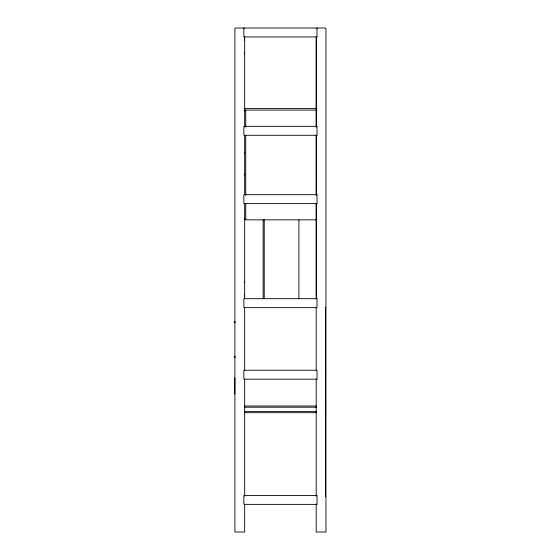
<?xml version="1.0" encoding="UTF-8"?>
<svg xmlns="http://www.w3.org/2000/svg" width="560" height="560" viewBox="0 0 560 560"><rect width="100%" height="100%" fill="white"/><g stroke="black" fill="none" stroke-linecap="round" stroke-linejoin="round"><path stroke-width="0.84" d="M244.573 40.355L244.573 38.948M244.573 54.446L244.573 53.039M244.573 296.415L244.573 295.015M316.309 127.134L316.33 39.655L316.694 38.297M316.694 297.073L316.33 295.715L316.694 294.364M316.694 52.388L316.33 53.739L316.694 55.097M325.668 406.917L325.668 406.308M325.668 412.405L325.668 411.796M235.018 28.406L235.718 28L325.143 28L325.843 28.406M316.309 28.406L317.009 28L317.009 36.834M244.664 111.188L245.749 110.103L245.749 127.134M325.584 371.371L325.584 370.314M325.584 376.859L325.584 375.802M234.955 322.602L234.262 322.203L234.955 321.804M234.955 357.287L234.262 356.888L234.955 356.489M234.899 322.861L234.045 322.203L234.899 321.552M234.899 357.539L234.045 356.888L234.899 356.23M244.72 36.939L317.009 36.939M316.33 48.321L316.694 48.321M244.72 108.479L317.009 108.479M244.72 110.103L317.009 110.103M244.72 126.336L317.009 126.336M244.72 135.275L317.009 135.275M244.72 194.67L317.009 194.67M244.72 203.616L317.009 203.616M244.664 218.764L245.749 219.842L316.309 219.842M244.72 298.697L317.009 298.697M325.584 307.146L325.584 496.741M244.664 307.636L316.225 307.636M244.664 370.23L316.225 370.23M244.72 379.176L317.009 379.176M244.594 406L316.302 406M244.594 407.218L316.302 407.218M244.594 411.488L316.302 411.488M244.594 412.706L316.302 412.706M244.72 495.418L317.009 495.418M244.72 504.364L317.009 504.364M244.552 28.406L243.852 28L243.852 36.834M316.694 41.006L316.33 39.655M325.955 28.812L325.955 532L316.197 532L316.197 504.042M317.009 126.441L317.009 135.17M317.009 194.782L317.009 203.504M317.009 298.809L317.009 307.531M317.009 370.342L317.009 379.064M317.009 495.53L317.009 504.252M316.309 135.415L316.309 195.405M316.309 203.665L316.33 295.715M316.197 36.673L316.197 126.833M316.197 135.394L316.197 194.852M316.197 203.532L316.197 298.753M316.197 307.489L316.197 370.384M316.197 379.12L316.197 496.181M298.907 219.842L298.907 298.641M264.229 219.842L264.229 298.641M263.144 219.842L263.144 298.641M245.749 135.415L245.749 195.405M245.749 203.665L245.749 219.842M244.664 36.673L244.664 126.833M244.664 135.184L244.664 194.852M244.664 203.434L244.664 298.753M244.664 307.489L244.664 370.384M244.664 379.12L244.664 496.181M244.664 504.042L244.664 532L234.906 532L234.906 28.812M243.852 126.441L243.852 135.17M243.852 194.782L243.852 203.504M243.852 298.809L243.852 307.531M243.852 370.342L243.852 379.064M243.852 495.53L243.852 504.252M234.794 377.762L234.794 394.023M316.694 283.521A2.709 2.709 0 0 1 316.694 280.812M316.694 154.273A2.709 2.709 0 0 1 316.694 151.564M316.694 175.945A2.709 2.709 0 0 1 316.694 173.236M244.573 281.463A2.709 2.709 0 0 1 244.573 282.87M244.573 152.215A2.709 2.709 0 0 1 244.573 153.615M244.573 173.894A2.709 2.709 0 0 1 244.573 175.294"/></g></svg>
